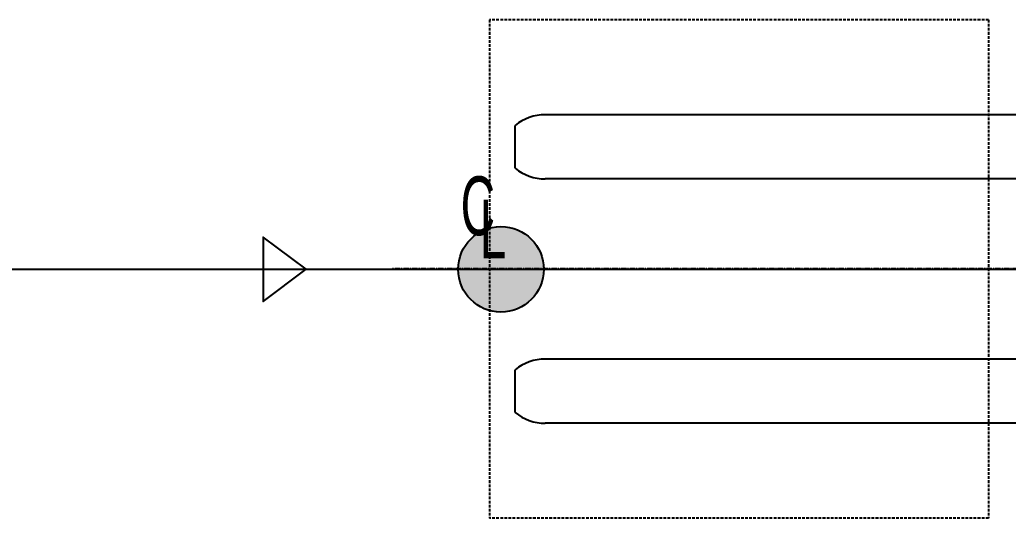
# Model space of a CAD drawing. Header units: millimetres. Extents: x -18594 to 273470, y -238787 to 48452.
# Drawn here: x 113308 to 115616, y -115356 to -114191 of the extents above; entities that cross this region are included whole.
import ezdxf

# ---------------------------------------------------------------- set-up
doc = ezdxf.new("R2010")
doc.units = ezdxf.units.MM
doc.linetypes.add('Xref AGV layout$0$CENTERX2', pattern=[20.32, 12.7, -2.54, 2.54, -2.54])
doc.linetypes.add('Xref AGV layout$0$HIDDEN', pattern=[9.525, 6.35, -3.175])
doc.layers.add('AM_BOR', color=4, linetype='Continuous', lineweight=25)
doc.layers.add('Xref AGV layout$0$ANNOTATION', color=5, linetype='Continuous')
doc.layers.add('Xref AGV layout$0$Ndc8_F_Fast', color=5, linetype='Continuous', true_color=0x0000ff)
doc.layers.add('Xref AGV layout$0$Ndc8_Point', color=7, linetype='Continuous', true_color=0x000080)
doc.styles.add('Xref AGV layout$0$SLDTEXTSTYLE0', font='TXT', dxfattribs={"width": 0.605})

# ---------------------------------------------------------------- blocks, each defined once
blk = doc.blocks.new('Xref AGV layout$0$SW_SYMBOL_MOD_CL')
at = {"layer": 'Xref AGV layout$0$ANNOTATION', "color": 0, "char_height": 42666, "attachment_point": 5, "style": 'Xref AGV layout$0$SLDTEXTSTYLE0'}
for s, insert in [('C', (22000, 33000)), ('L', (33000, 16500))]:
    blk.add_mtext(s, dxfattribs=dict(at, insert=insert))
blk = doc.blocks.new('Xref AGV layout$0$A$C343F789C')
at = {"linetype": 'Xref AGV layout$0$HIDDEN'}
for p, q in [((1392.2, 1728.4), (227.2, 1728.4)), ((227.2, 1728.4), (227.2, 563.4)), ((1392.2, 1728.4), (1392.2, 563.4)), ((1392.2, 563.4), (227.2, 563.4))]:
    blk.add_line(p, q, dxfattribs=at)
at = {"color": 7, "linetype": 'Continuous', "lineweight": 25}
for p, q in [((2697.2, 1506.4), (357.2, 1506.4)), ((287.2, 1381.4), (287.2, 1481.4)), ((2697.2, 1356.4), (357.2, 1356.4)), ((2697.2, 935.4), (357.2, 935.4)), ((287.2, 810.4), (287.2, 910.4)), ((2697.2, 785.4), (357.2, 785.4))]:
    blk.add_line(p, q, dxfattribs=at)
at = {"color": 5, "linetype": 'Xref AGV layout$0$CENTERX2'}
blk.add_line((3879.2, 1145.9), (0, 1145.9), dxfattribs=at)
at = {"color": 7, "linetype": 'Continuous', "lineweight": 25}
for centre, start, end in [((357.2, 1395.9), 90, 129.3076), ((357.2, 1466.9), 230.6924, 270), ((357.2, 824.9), 90, 129.3076), ((357.2, 895.9), 230.6924, 270)]:
    blk.add_arc(centre, 110.5, start, end, dxfattribs=at)
at = {"xscale": 0.003222669349429913, "yscale": 0.003222669349429913, "zscale": 0.003222669349429913}
blk.add_blockref('Xref AGV layout$0$SW_SYMBOL_MOD_CL', (128.9, 1186.3), dxfattribs=at)
blk = doc.blocks.new('Xref AGV layout')
at = {"layer": 'Xref AGV layout$0$Ndc8_Point'}
h = blk.add_hatch(color=256, dxfattribs=at)
edge = h.paths.add_edge_path(flags=0)
edge.add_arc((114432, -114774), 100, 0, 360)
at = {"layer": 'Xref AGV layout$0$Ndc8_F_Fast'}
for points in [[(113977, -114774), (113877, -114699), (113877, -114849), (113977, -114774)], [(112611, -114774), (114432, -114774)], [(114432, -114774), (118201, -114774)]]:
    blk.add_lwpolyline(points, dxfattribs=at)
at = {"layer": 'Xref AGV layout$0$Ndc8_Point'}
blk.add_circle((114432, -114774), 100, dxfattribs=at)
blk.add_blockref('Xref AGV layout$0$A$C343F789C', (114178.2, -115919.2))

msp = doc.modelspace()

# ---------------------------------------------------------------- block references
at = {"layer": 'AM_BOR'}
msp.add_blockref('Xref AGV layout', (0, 0), dxfattribs=at)

doc.saveas('drawing.dxf')
